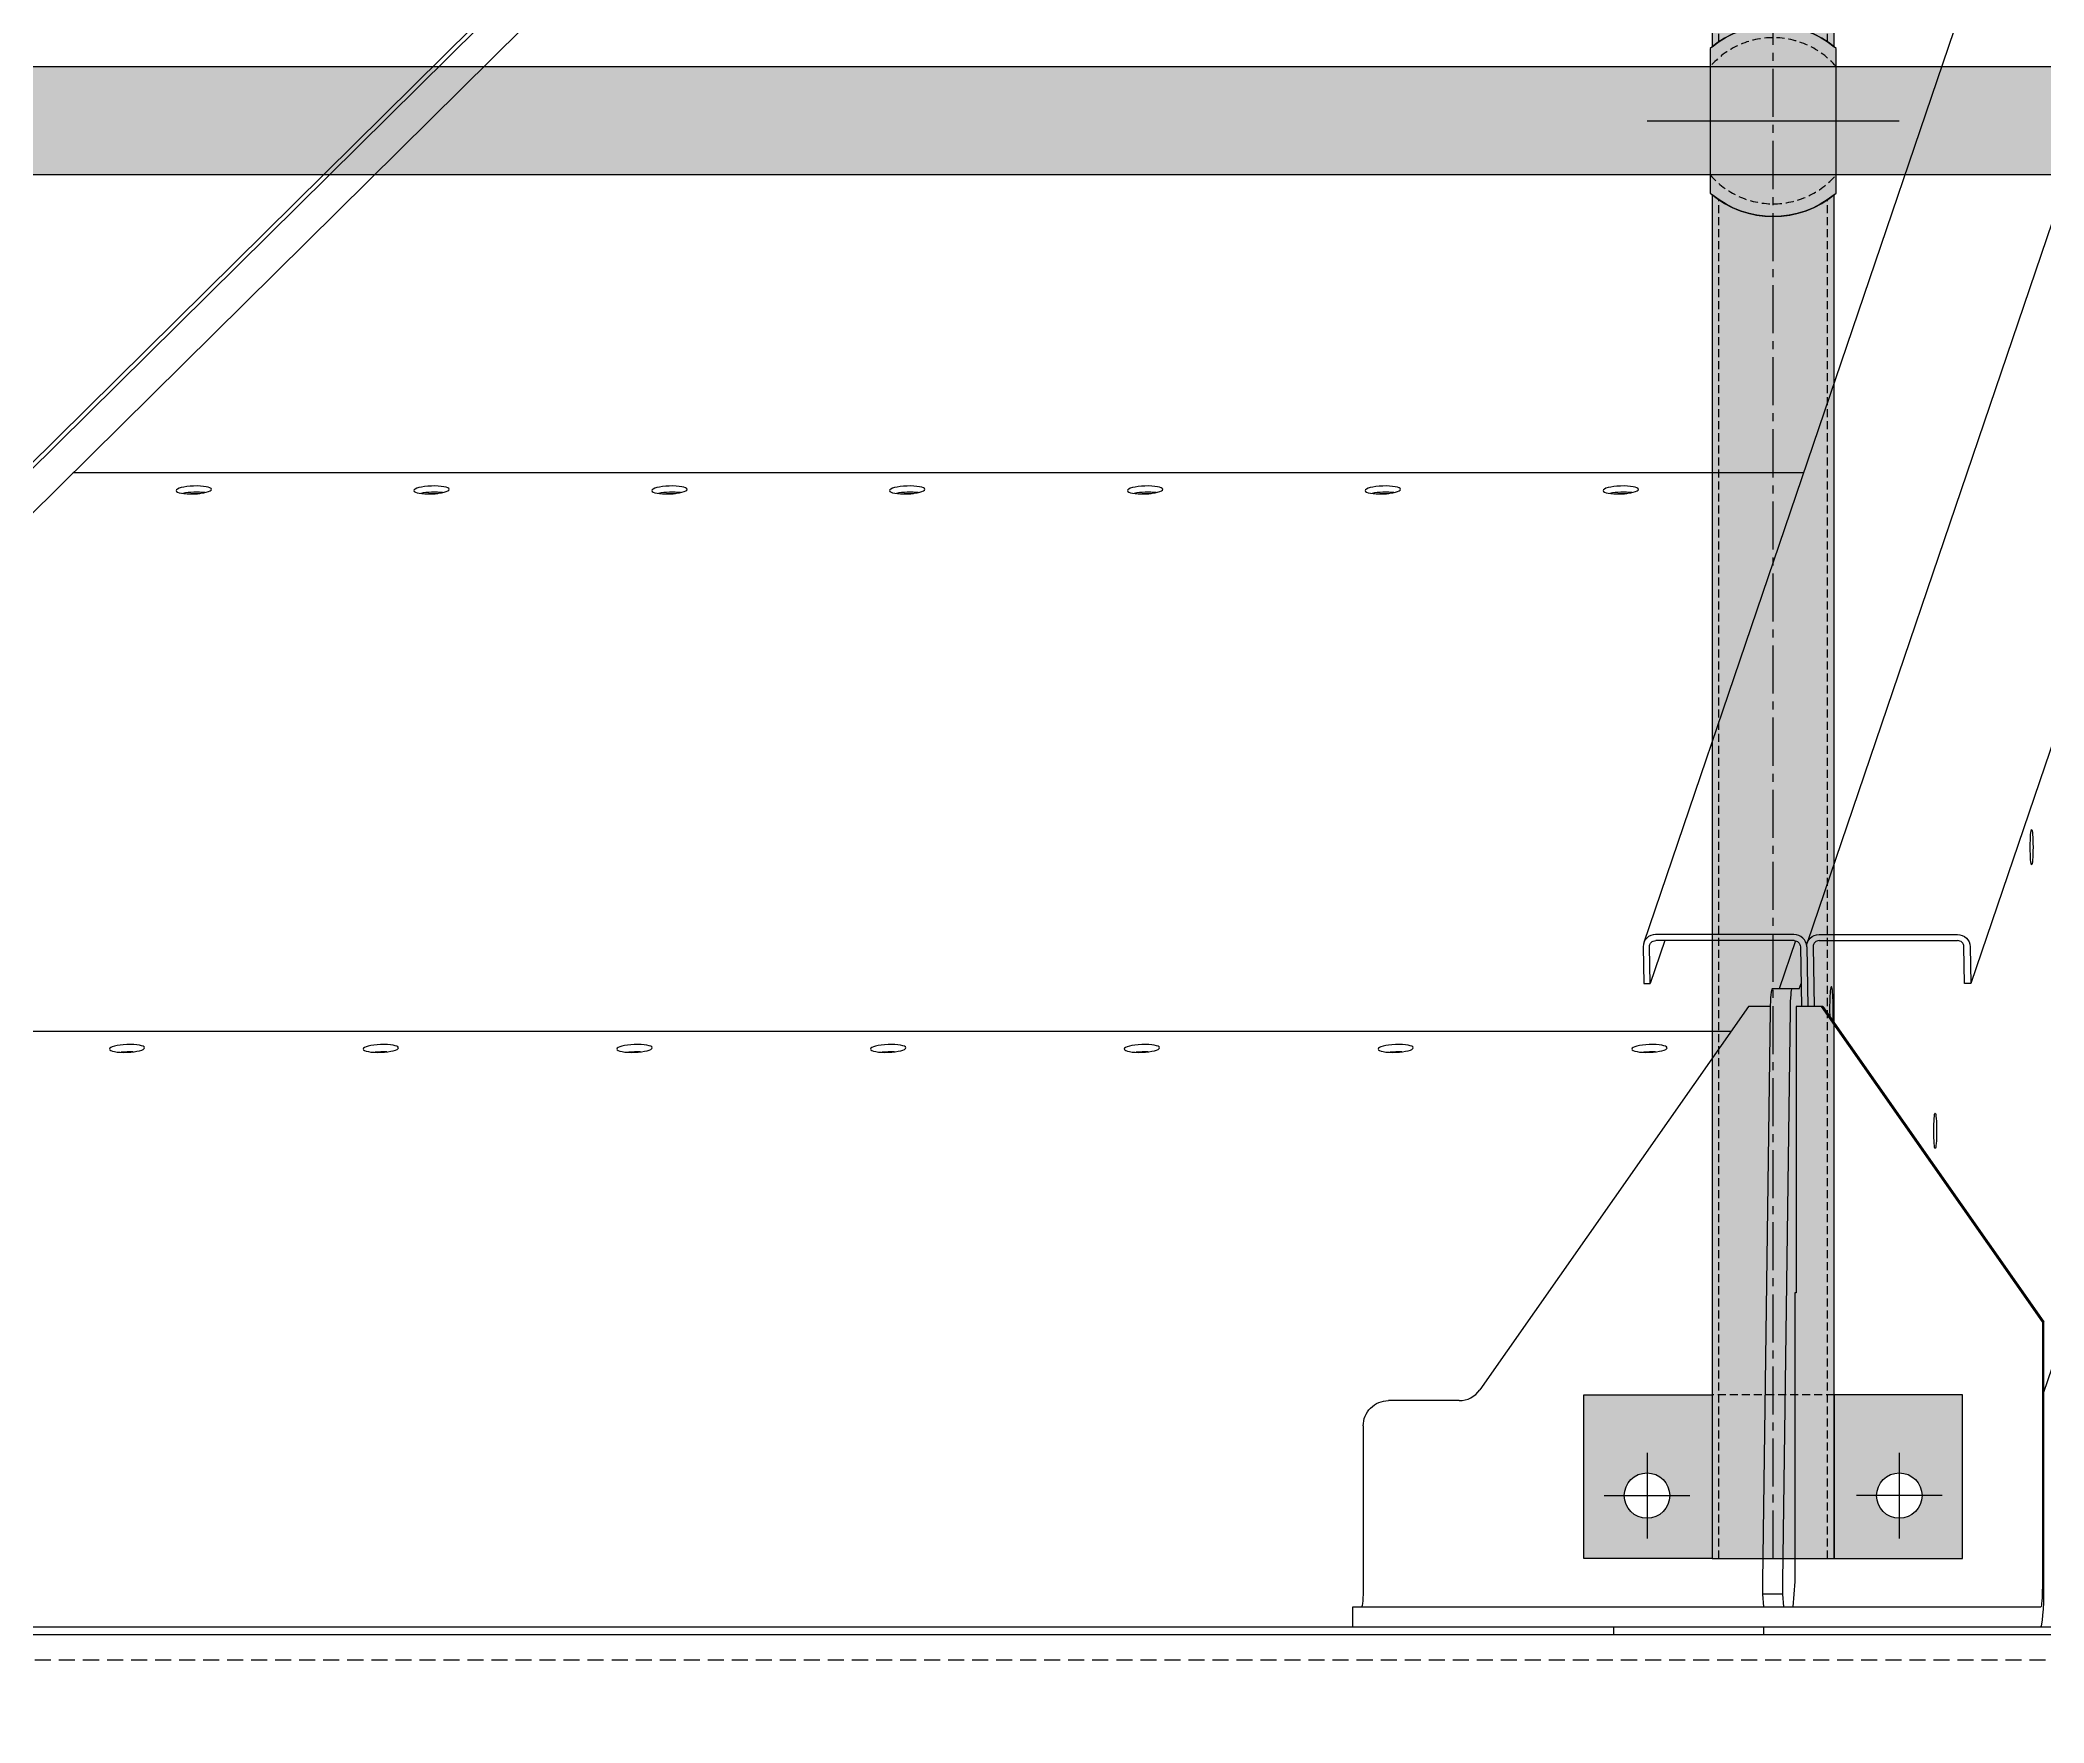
# Model space of a CAD drawing. Header units: millimetres. Extents: x -272986 to 200319, y -34579 to 49604.
# Drawn here: x 6527 to 7321, y 13610 to 14277 of the extents above; entities that cross this region are included whole.
import ezdxf

# ---------------------------------------------------------------- set-up
doc = ezdxf.new("R2010")
doc.units = ezdxf.units.MM
for name, pattern in [('CENTER2', [28.575000000000003, 19.05, -3.175, 3.175, -3.175]), ('HIDDEN', [9.524999999999999, 6.35, -3.175]), ('HIDDEN2', [4.762499999999999, 3.175, -1.5875])]:
    doc.linetypes.add(name, pattern=pattern)
doc.layers.get('Defpoints').update_dxf_attribs({"color": 9})
for name, color, linetype in [('X 0001 M', 7, 'Continuous'), ('X 0515 M', 7, 'Continuous'), ('X 1001 M', 8, 'HIDDEN2'), ('X 1515 M', 8, 'HIDDEN'), ('X 2001 M', 1, 'CENTER2'), ('X 3001 D', 5, 'Continuous'), ('X 5001 H', 8, 'Continuous')]:
    doc.layers.add(name, color=color, linetype=linetype)
doc.layers.add('X 5999 H', color=7, linetype='Continuous', true_color=0xffffff)
doc.styles.add('BIT STD. 3.0', font='isocpeur.ttf', dxfattribs={"height": 2.5})
doc.dimstyles.new('BIT STD. 3.0', dxfattribs={"dimtxt": 3, "dimasz": 3, "dimexe": 1, "dimexo": 0.75, "dimgap": 1, "dimtad": 1, "dimdec": 0, "dimdsep": 46, "dimtxsty": 'BIT STD. 3.0', "dimcen": 0, "dimadec": 0, "dimazin": 0, "dimtfac": 1, "dimtdec": 0, "dimtmove": 0, "dimatfit": 3, "dimfxl": 1, "dimtfill": 1, "dimlwd": -1, "dimlwe": -1, "dimarcsym": 0})

# ---------------------------------------------------------------- blocks, each defined once
blk = doc.blocks.new('A$C79477E6E')
at = {"extrusion": (0, 1, 0)}
for p, q in [((-116.3083669759544, 1803.972847633262), (-636.1560874500428, 274.3056780949501)), ((-571.3564607573753, 274.3056780949319), (-51.50874028330509, 1803.972847633248)), ((13.30513080142919, 1787.748446359687), (-506.5425896726556, 258.0812768213491)), ((-477.5932543767194, 96.0808052183238), (17.29050286248093, 1552.290780509213)), ((-215.3826401264632, 1512.443892103727), (-1690.187512246179, 53.92046090133772)), ((-216.6132534186727, 1508.822776385887), (-1690.187512246179, 51.51637284279786)), ((-1690.187512246175, 33.89784253390098), (-225.6318904483524, 1482.285172324277)), ((-572.8760637291489, 460.5090044944209), (-1258.814106306887, 460.5090044944209)), ((-636.4065849025901, 272.6968277930373), (-636.141843057987, 258.0812768212581)), ((-633.6495497236538, 258.0812768212581), (-633.9142915682569, 272.6968277930373)), ((-627.8547133205248, 275.1327529549944), (-633.6495497236938, 258.0812768213891)), ((-576.6797921601355, 277.5686781169625), (-631.5102455154629, 277.5686781169625)), ((-576.6356685193714, 275.1327529549999), (-631.4661218746951, 275.1327529549999)), ((-576.0388237861807, 275.0621808469368), (-582.5169854790474, 256)), ((-574.0992515442667, 272.6968277930373), (-573.6700140893627, 249)), ((-571.6069582099335, 272.6968277930373), (-571.1777207550294, 249)), ((-569.1146648755857, 272.6968277930373), (-568.685427420678, 249.0000000000018)), ((-566.7106188227808, 277.5686781169625), (-511.8801654674571, 277.5686781169625)), ((-566.6664951820167, 275.1327529549981), (-511.836041826693, 275.1327529549981)), ((-509.0348830069888, 258.0812768212581), (-509.2996248515919, 272.6968277930373)), ((-506.8073315172587, 272.6968277930373), (-506.5425896726556, 258.0812768212581)), ((-636.141843057987, 258.0812768212581), (-633.6495497236538, 258.0812768212581)), ((-574.5416468091826, 256), (-585.3068575466059, 256)), ((-574.5416468091826, 256), (-573.8345010128978, 258.0807972528328)), ((-506.5425896726556, 258.0812768212581), (-509.0348830069888, 258.0812768212581)), ((-594.7107175892561, 249), (-701.2070015469144, 97.00001194459765)), ((-586.0553096178301, 249), (-594.7107175892561, 249)), ((-586.0803239219131, 247.6779934804836), (-589.1075495201912, 21)), ((-581.1322108503264, 21), (-578.1049852520446, 247.6779934804836)), ((-575.7692882483279, 249), (-575.7692882483279, 135.5)), ((-565.1724421451763, 249), (-575.7692882483279, 249)), ((-478.2209271425418, 124), (-565.8001149109987, 249)), ((-565.1724421451763, 249), (-477.5932543767194, 124)), ((-601.6194070096863, 239.1393675876861), (-1482.654883948893, 239.1393675876861)), ((-576.2873616891266, 135.5), (-576.2873616891266, 21)), ((-575.7692882483279, 135.5), (-576.2873616891266, 135.5)), ((-477.5932543767194, 124), (-478.2209271425418, 124)), ((-478.2209271425418, 124), (-478.2209271425418, 19)), ((-477.5932543767194, 19), (-477.5932543767194, 124)), ((-709.3633230625528, 92.75), (-737.4194339131536, 92.75)), ((-747.3886072504865, 82.75), (-747.3886072504865, 19)), ((-589.1075495201912, 21), (-589.1075495201912, 16)), ((-589.1075495201912, 16), (-588.7152540415518, 11)), ((-581.1322108503264, 16), (-589.1075495201912, 16)), ((-581.1322108503264, 16), (-581.1322108503264, 21)), ((-580.739915371687, 11), (-581.1322108503264, 16)), ((-576.2873616891266, 21), (-577.0719526464054, 11)), ((-751.4993068910044, 11), (-478.8485999083678, 11)), ((-751.4993068910044, 3), (-751.4993068910044, 11)), ((7883.500000002063, 3), (-7883.500000002063, 3)), ((-7883.500000002063, 0), (7883.500000002063, 0)), ((-648.2580824495708, 3), (-648.2580824495708, 0)), ((-588.7976286691919, 3), (-588.7976286691919, 0))]:
    blk.add_line(p, q, dxfattribs=at)
at = {"extrusion": (0, 0, -1)}
for centre, major_axis, ratio, start_param, end_param in [((-1210.926251159206, 453.7604728641054), (-6.995439247253814, -0.2526454788453503), 0.2221815335800226, -2.980451449556803, 3.302733857622783), ((-1116.662936813511, 453.7604728641054), (-6.995439247253814, -0.2526454788453503), 0.2221815335800226, -2.980451449556803, 3.302733857622783), ((-1022.399622467816, 453.7604728641054), (-6.995439247253814, -0.2526454788453503), 0.2221815335800226, -2.980451449556803, 3.302733857622783), ((-928.1363081221243, 453.7604728641054), (-6.995439247253814, -0.2526454788453503), 0.2221815335800226, -2.980451449556803, 3.302733857622783), ((-833.8729937764292, 453.7604728641054), (-6.995439247253814, -0.2526454788453503), 0.2221815335800226, -2.980451449556803, 3.302733857622783), ((-739.6096794307341, 453.7604728641054), (-6.995439247253814, -0.2526454788453503), 0.2221815335800226, -2.980451449556803, 3.302733857622783), ((-645.3463650850426, 453.7604728641054), (-6.995439247253814, -0.2526454788453503), 0.2221815335800226, -2.980451449556803, 3.302733857622783), ((-1210.820680865658, 450.8373626697485), (6.99543924725381, 0.2526454788453502), 0.2221815335800227, -1.917917754698865, -1.223674898892134), ((-1116.557366519966, 450.8373626697485), (6.995439247253787, 0.2526454788453492), 0.2221815335800226, -1.917917754698795, -1.223674898892093), ((-1022.294052174271, 450.8373626697485), (6.995439247253628, 0.2526454788453431), 0.2221815335800226, -1.917917754698808, -1.223674898892082), ((-928.0307378285761, 450.8373626697485), (6.995439247253657, 0.2526454788453444), 0.2221815335800227, -1.917917754698863, -1.223674898892091), ((-631.4219982339237, 272.6968277930373), (-2.36704460805422, 0.8044251509489373), 0.9713664070550696, -0.3365514031144601, 1.234244923680709), ((-576.5915448786, 272.6968277930373), (2.36704460805438, -0.8044251509489969), 0.9713664070550698, -1.90734772990935, -0.336551403114272), ((-566.6223715412489, 272.6968277930355), (-4.734089216109777, 1.608850301898199), 0.9713664070550687, -0.3365514031142718, 1.234244923680511), ((-511.7919181859252, 272.6968277930355), (4.734089216109878, -1.608850301898252), 0.971366407055069, -1.907347729909152, -0.336551403114415), ((-577.331518876741, 246), (-4.579669976578771e-15, 10.00000000000002), 0.07845909572786956, -1.402199387185457, 7.771561172376096e-15), ((-1237.379929388433, 232.3908359573852), (-6.99543924725371, -0.2526454788482195), 0.2221815335799557, -2.980451449554964, 3.302733857624622), ((-1136.810981682447, 232.3908359573852), (-6.99543924725371, -0.2526454788482195), 0.2221815335799557, -2.980451449554964, 3.302733857624622), ((-1136.705411376908, 229.4677257630137), (6.995439247253715, 0.2526454788453465), 0.2221815335800226, -1.917917755186719, -1.223674900224716), ((-1036.242033976461, 232.3908359573852), (-6.99543924725371, -0.2526454788482195), 0.2221815335799557, -2.980451449554964, 3.302733857624622), ((-935.6730862704753, 232.3908359573852), (-6.99543924725371, -0.2526454788482195), 0.2221815335799557, -2.980451449554964, 3.302733857624622), ((-935.5675159648781, 229.4677257630137), (6.995439247253556, 0.2526454788453409), 0.2221815335800226, -1.917917755189101, -1.223674900231032), ((-835.1041385644894, 232.3908359573852), (-6.99543924725371, -0.2526454788482195), 0.2221815335799557, -2.980451449554964, 3.302733857624622), ((-834.9985682588631, 229.4677257630137), (6.995439247253455, 0.252645478845337), 0.2221815335800226, -1.917917755190316, -1.223674900234267), ((-734.5351908585035, 232.3908359573852), (-6.99543924725371, -0.2526454788482195), 0.2221815335799557, -2.980451449554964, 3.302733857624622), ((-734.4296205528481, 229.4677257630137), (6.995439247253866, 0.2526454788453517), 0.2221815335800226, -1.917917755191456, -1.223674900237371), ((-633.9662431525176, 232.3908359573852), (-6.99543924725371, -0.2526454788482195), 0.2221815335799557, -2.980451449554964, 3.302733857624622), ((-633.860672846833, 229.4677257630137), (6.995439247253468, 0.2526454788453374), 0.2221815335800226, -1.917917755192746, -1.223674900240526), ((-737.4194339131536, 82.75), (-4.37915997001016e-15, 9.999999999999943), 0.9969173337331261, -1.570796326794897, 5.773159728050814e-15), ((-748.0162800163089, 19), (3.782070678626862e-15, -7.999999999999986), 0.07845909572786954, -1.570796326794897, 2.220446049250313e-15), ((-478.8485999083678, 19), (3.782070678626868e-15, -8), 0.07845909572786954, -1.570796326794897, 4.440892098500626e-16)]:
    blk.add_ellipse(centre, major_axis=major_axis, ratio=ratio, start_param=start_param, end_param=end_param, dxfattribs=at)
for centre, major_axis, ratio, start_param, end_param in [((-1210.83827591459, 451.3245477021428), (-6.995439247253627, -0.2526454788455043), 0.2221815335800226, -2.241105081193308, -0.9004875723981651), ((-1116.574961568895, 451.3245477021428), (-6.995439247253788, -0.2526454788455099), 0.2221815335800225, -2.241105081193206, -0.9004875723981789), ((-1022.311647223203, 451.3245477021428), (-6.995439247253788, -0.2526454788455099), 0.2221815335800225, -2.241105081193206, -0.9004875723981789), ((-928.0483328775081, 451.3245477021428), (-6.995439247253612, -0.2526454788455031), 0.2221815335800227, -2.241105081193291, -0.9004875723981574), ((-833.785018531813, 451.3245477021428), (-6.995439247253833, -0.252645478845512), 0.2221815335800226, -2.241105081193352, -0.9004875723980932), ((-739.5217041861215, 451.3245477021428), (-6.995439247253636, -0.2526454788455044), 0.2221815335800226, -2.241105081193372, -0.9004875723980847), ((-645.2583898404264, 451.3245477021428), (-6.995439247253943, -0.2526454788455157), 0.2221815335800226, -2.24110508119322, -0.9004875723982044), ((-482.461979671094, 312.1505285826515), (3.663735981263017e-15, 7.000000000000107), 0.07845909572787786, -1.117010721276397, 5.166174585903189), ((-631.4219982339237, 272.6968277930355), (-4.734089216109728, 1.608850301898323), 0.9713664070550698, -1.234244923680446, 0.3365514031142911), ((-576.5915448786, 272.6968277930373), (4.734089216109519, -1.608850301898238), 0.9713664070550696, 0.3365514031143894, 1.907347729909263), ((-566.6223715412489, 272.6968277930373), (-2.367044608054349, 0.8044251509489208), 0.9713664070550688, -1.234244923680741, 0.3365514031144283), ((-511.7919181859252, 272.6968277930373), (2.367044608054457, -0.804425150948956), 0.9713664070550689, 0.3365514031142495, 1.907347729909328), ((-585.3068575466059, 246), (-4.379159970010197e-15, 10.00000000000003), 0.07845909572786954, 9.94704904411938e-15, 1.402199387185474), ((-561.8223341490921, 247.9705349283522), (-7.338574192772289e-14, 8.999999999999874), 0.07845909572787681, -2.109496808338651, 1.57079632679487), ((-561.8223341490884, 247.970534928354), (2.218904932010114e-16, -9.000000000018224), 0.0784590957278768, -1.570796326794653, -1.255132787510651), ((-1237.274359094892, 229.4677257630301), (-6.99543924725291, -0.2526454788481639), 0.2221815335799018, -1.917917754698686, -1.22367489889095), ((-1136.705411388906, 229.4677257630301), (-6.995439247254059, -0.2526454788481926), 0.2221815335799998, -1.917917754698561, -1.223674898891058), ((-1036.13646368292, 229.4677257630301), (-6.995439247252909, -0.2526454788481639), 0.2221815335799018, -1.917917754698686, -1.223674898890949), ((-935.5675159769344, 229.4677257630301), (-6.995439247253577, -0.2526454788481888), 0.2221815335798996, -1.917917754698669, -1.22367489889106), ((-834.9985682709485, 229.4677257630301), (-6.995439247252653, -0.2526454788481685), 0.2221815335799046, -1.917917754698681, -1.22367489889102), ((-734.4296205649625, 229.4677257630301), (-6.995439247254388, -0.2526454788483085), 0.2221815335799667, -1.917917754698667, -1.223674898891094), ((-633.8606728589766, 229.4677257630301), (-6.995439247253119, -0.2526454788481789), 0.2221815335799021, -1.917917754698675, -1.22367489889104), ((-520.6860767647777, 199.6750014107238), (3.663735981263017e-15, 7.000000000000107), 0.07845909572787786, -1.117010721276352, 5.166174585903235), ((-709.3633230625528, 102.75), (4.379159970010185e-15, -10), 0.996917333733126, -8.881784197001252e-16, 0.9581936386914365), ((-478.8485999083678, 19), (6.350745838397675e-15, -16), 0.07845909572786935, -1.341149413747189e-13, 1.57079632679476)]:
    blk.add_ellipse(centre, major_axis=major_axis, ratio=ratio, start_param=start_param, end_param=end_param)
at = {"extrusion": (0, 0, -0.9999999999999999)}
for centre, major_axis, ratio, start_param, end_param in [((-833.7674234828846, 450.8373626697485), (6.995439247254128, 0.2526454788453612), 0.2221815335800225, -1.917917754698867, -1.223674898892084), ((-645.2407947914944, 450.8373626697485), (6.995439247254004, 0.2526454788453566), 0.2221815335800227, -1.917917754698854, -1.223674898892091), ((-1237.274359082923, 229.4677257630137), (6.995439247254007, 0.2526454788453572), 0.2221815335800226, -1.917917755185456, -1.223674900221563)]:
    blk.add_ellipse(centre, major_axis=major_axis, ratio=ratio, start_param=start_param, end_param=end_param, dxfattribs=at)
at = {"extrusion": (0, 0, -0.9999999999999998)}
for centre, major_axis, start_param, end_param in [((-739.5041091371895, 450.8373626697485), (6.995439247253605, 0.2526454788453426), -1.917917754698822, -1.223674898892073), ((-1036.136463670893, 229.4677257630137), (6.995439247254122, 0.2526454788453616), -1.91791775518791, -1.223674900227912)]:
    blk.add_ellipse(centre, major_axis=major_axis, ratio=0.2221815335800226, start_param=start_param, end_param=end_param, dxfattribs=at)
blk = doc.blocks.new('*D706')
at = {"layer": 'Defpoints', "color": 0, "transparency": 16777216}
for p in [(15596.99999999999, 17732.44809638601), (-1.091393642127514e-10, 13630), (15596.99999999999, 13630)]:
    blk.add_point(p, dxfattribs=at)
at = {"layer": 'X 3001 D', "color": 0, "transparency": 16777216}
for p, q in [((-1.091366087574533e-10, 13675), (-1.088844877758586e-10, 17792.44809638601)), ((15596.99999999999, 13675), (15596.99999999999, 17792.44809638601)), ((179.9999999998911, 17732.44809638601), (15416.99999999999, 17732.44809638601))]:
    blk.add_line(p, q, dxfattribs=at)
for points in [[(179.9999999998911, 17762.44809638601), (179.9999999998911, 17702.44809638601), (-1.08888161716256e-10, 17732.44809638601)], [(15416.99999999999, 17762.44809638601), (15416.99999999999, 17702.44809638601), (15596.99999999999, 17732.44809638601)]]:
    blk.add_solid(points, dxfattribs=at)
at = {"layer": 'X 3001 D', "color": 0, "transparency": 16777216, "insert": (7798.499999999942, 17882.44809638601), "char_height": 150, "attachment_point": 5, "style": 'BIT STD. 3.0', "bg_fill": 3, "box_fill_scale": 1.1, "bg_fill_color": 256, "bg_fill_true_color": 13158600, "bg_fill_transparency": 0}
blk.add_mtext('INTERNAL TANK DIAMETER - %%C15597mm (20 PLATES ROUND)', dxfattribs=at)
blk = doc.blocks.new('*U756')
at = {"layer": 'X 0515 M'}
blk.add_line((0, 55), (15597.00000000012, 55), dxfattribs=at)
at = {"layer": 'X 1515 M'}
blk.add_line((0, 45), (15597.00000000012, 45), dxfattribs=at)
blk = doc.blocks.new('Heavy Duty - HR Std - front elev')
at = {"layer": 'X 5999 H', "ltscale": 10, "true_color": 0xc7c8ca}
h = blk.add_hatch(color=9, dxfattribs=at)
edge = h.paths.add_edge_path()
edge.add_arc((50.00000000000091, 545.0000000000038), 37.99999999999599, 50.540968735997524, 129.4590312640024, ccw=False)
edge.add_line((74.14999999999964, 574.3390098674099), (74.14999999999964, 1065.660990132583))
edge.add_arc((50.00000000000221, 1094.999999999992), 37.99999999999788, 230.5409687359938, 309.4590312639976, ccw=False)
edge.add_line((25.85000000000036, 1065.660990132586), (25.85000000000218, 574.3390098674099))
edge = h.paths.add_edge_path()
edge.add_line((74.93338984173715, 1066.323771674084), (74.93338984173715, 1123.676228325916))
edge.add_arc((50.00000000000091, 1095.000000000001), 37.99999999999988, 48.99371303907665, 131.0062869609233)
edge.add_line((25.06661015826467, 1123.676228325916), (25.06661015826467, 1066.323771674084))
edge.add_arc((50.00000000000091, 1094.999999999999), 37.99999999999988, 228.9937130390767, 311.0062869609233)
edge = h.paths.add_edge_path()
edge.add_arc((50, 544.9999999999958), 37.99999999999621, 230.540968735996, 309.459031264004, ccw=False)
edge.add_line((25.85000000000036, 515.6609901325901), (25.85000000000036, -25))
edge.add_line((25.85000000000036, -25), (-25, -25))
edge.add_line((-25, -25), (-25, 40))
edge.add_line((-25, 40), (25.85000000000036, 40))
edge.add_line((25.85000000000036, 40), (25.85000000000036, -25))
edge.add_line((25.85000000000036, -25), (74.14999999999964, -25))
edge.add_line((74.14999999999964, -25), (125, -25))
edge.add_line((125, -25), (125, 40))
edge.add_line((125, 40), (74.14999999999964, 40))
edge.add_line((74.14999999999964, 40), (74.14999999999964, -25))
edge.add_line((74.14999999999964, -25), (74.14999999999964, 515.6609901325901))
edge = h.paths.add_edge_path()
edge.add_line((74.93338984173715, 516.3237716740841), (74.93338984173715, 573.6762283259159))
edge.add_arc((50.00000000000091, 545.0000000000013), 37.99999999999979, 48.99371303907655, 131.0062869609235)
edge.add_line((25.06661015826467, 573.6762283259159), (25.06661015826467, 516.3237716740841))
edge.add_arc((50.00000000000091, 544.9999999999987), 37.99999999999979, 228.9937130390765, 311.0062869609234)
edge = h.paths.add_edge_path(flags=16)
edge.add_arc((100, 0), 9, 0, 360)
edge = h.paths.add_edge_path(flags=16)
edge.add_arc((0, 0), 9, 0, 360)
at = {"layer": 'X 0001 M'}
for points in [[(74.93338984173715, 1066.323771674084), (74.93338984173715, 1123.676228325916, 0.3739472142884485), (25.06661015826467, 1123.676228325916), (25.06661015826467, 1066.323771674084, 0.3739472142884484)], [(25.85000000000218, 574.3390098674099, -0.3586331317842767), (74.14999999999964, 574.3390098674099), (74.14999999999964, 1065.660990132583, -0.3586331317842717), (25.85000000000036, 1065.660990132586)], [(74.93338984173715, 516.3237716740841), (74.93338984173715, 573.6762283259159, 0.3739472142884485), (25.06661015826467, 573.6762283259159), (25.06661015826467, 516.3237716740841, 0.3739472142884484)]]:
    blk.add_lwpolyline(points, format="xyb", close=True, dxfattribs=at)
at = {"layer": 'X 0001 M', "ltscale": 10}
blk.add_lwpolyline([(74.14999999999964, 515.6609901325901, -0.3586331317842913), (25.85000000000036, 515.6609901325901), (25.85000000000036, -25), (-25, -25), (-25, 40), (25.85000000000036, 40), (25.85000000000036, -25), (74.14999999999964, -25), (125, -25), (125, 40), (74.14999999999964, 40), (74.14999999999964, -25)], format="xyb", close=True, dxfattribs=at)
for centre in [(0, 0), (100, 0)]:
    blk.add_circle(centre, 9, dxfattribs=at)
at = {"layer": 'X 1001 M'}
for p, q in [((28.50000000000182, 576.332890067788), (28.50000000000182, 1063.667109932212)), ((71.49999999999818, 576.332890067788), (71.49999999999818, 1063.667109932212)), ((28.5, -25), (28.5, 513.667109932212)), ((71.5, -25), (71.5, 513.667109932212))]:
    blk.add_line(p, q, dxfattribs=at)
blk.add_lwpolyline([(74.14999999999964, 40), (25.85000000000036, 40)], dxfattribs=at)
for centre, start, end in [((50.00000000000182, 1095), 40.77111638008072, 139.2288836199193), ((50.00000000000182, 1095), 220.7711163800807, 319.2288836199193), ((50.00000000000182, 545), 40.77111638008072, 139.2288836199193), ((50.00000000000182, 545), 220.7711163800807, 319.2288836199193)]:
    blk.add_arc(centre, 32.923, start, end, dxfattribs=at)
at = {"layer": 'X 2001 M'}
blk.add_line((50, -25), (50.00000000000182, 1158), dxfattribs=at)
at = {"layer": 'X 2001 M', "ltscale": 10}
for p, q in [((0.0666101582646661, 1095), (99.93338984173715, 1095)), ((0.0666101582646661, 545), (99.93338984173715, 545)), ((1.818989403545856e-12, 17), (1.818989403545856e-12, -17)), ((99.99999999999818, 17), (99.99999999999818, -17)), ((-17, 0), (17, 0)), ((117, 0), (83, 0))]:
    blk.add_line(p, q, dxfattribs=at)
blk = doc.blocks.new('*D688')
at = {"layer": 'Defpoints', "color": 0, "transparency": 16777216}
for p in [(8011.633869806683, 13259), (11215.46061634927, 13258.5), (390.3356475708861, 0.5)]:
    blk.add_point(p, dxfattribs=at)
at = {"layer": 'X 3001 D', "color": 0, "transparency": 16777216}
for p, q in [((8056.633869806683, 13259), (10495.46061634927, 13259)), ((10495.46061634927, 13259), (10855.46061634927, 13258.5)), ((10855.46061634927, 13258.5), (14586.75666000548, 13258.5))]:
    blk.add_line(p, q, dxfattribs=at)
at = {"layer": 'X 3001 D', "color": 0, "transparency": 16777216, "insert": (12931.10863817737, 13408.5), "char_height": 150, "attachment_point": 5, "style": 'BIT STD. 3.0', "bg_fill": 3, "box_fill_scale": 1.1, "bg_fill_color": 256, "bg_fill_true_color": 13158600, "bg_fill_transparency": 0}
blk.add_mtext('{\\fArial|b0|i0|c0|p34;▼}13.259m - {\\C7;N01, N02, N03, N05, N07}', dxfattribs=at)

msp = doc.modelspace()

# ---------------------------------------------------------------- hatches: boundary and pattern name
at = {"layer": 'X 5999 H', "true_color": 0xc7c8ca}
h = msp.add_hatch(color=9, dxfattribs=at)
h.dxf.hatch_style = 1
edge = h.paths.add_edge_path()
edge.add_line((129.7083314060146, 14266.62214799581), (15668.49627921, 14266.62214799581))
edge.add_arc((15668.49627921, 14245.12214799581), 21.5, -90, 90, ccw=False)
edge.add_line((15668.49627921, 14223.62214799581), (129.7083314060146, 14223.62214799581))
edge.add_arc((129.7083314060146, 14245.12214799581), 21.5, 90, 270, ccw=False)

# ---------------------------------------------------------------- linework, layer by layer
msp.add_lwpolyline([(129.7083314060146, 14266.62214799581), (15668.49627921, 14266.62214799581, -0.9999999999999999), (15668.49627921, 14223.62214799581), (129.7083314060146, 14223.62214799581, -0.9999999999999999)], format="xyb", close=True)

# ---------------------------------------------------------------- block references
at = {"layer": 'X 5001 H', "color": 252}
msp.add_blockref('A$C79477E6E', (7798.499999999898, 13645), dxfattribs=at)

# ---------------------------------------------------------------- next in the draw order: dimensions: what is measured, and where the dimension line sits
at = {"layer": 'X 3001 D'}
dim = msp.add_linear_dim(base=(15596.99999999999, 17732.44809638601), p1=(-1.091393642127514e-10, 13630), p2=(15596.99999999999, 13630), text='INTERNAL TANK DIAMETER - %%C<>mm (20 PLATES ROUND)', dimstyle='BIT STD. 3.0', dxfattribs=at)
dim.commit()
dim.dimension.update_dxf_attribs({"geometry": '*D706', "text_midpoint": (7798.499999999942, 17882.44809638601)})

# ---------------------------------------------------------------- next in the draw order: block references
msp.add_blockref('*U756', (-1.164153218269348e-10, 13590))
at = {"layer": 'X 0001 M'}
msp.add_blockref('Heavy Duty - HR Std - front elev', (7163.58380868964, 13700.12214799581), dxfattribs=at)

# ---------------------------------------------------------------- next in the draw order: dimensions: what is measured, and where the dimension line sits
at = {"layer": 'X 3001 D'}
dim = msp.add_ordinate_dim(feature_location=(8011.633869806683, 13259), offset=(3203.826746542587, -0.5), dtype=0, origin=(390.3356475708861, 0.5), text='{\\fArial|b0|i0|c0|p34;▼}<> - {\\C7;N01, N02, N03, N05, N07}', dimstyle='BIT STD. 3.0', override={"dimdec": 3, "dimlfac": 0.001, "dimzin": 0, "dimpost": 'm'}, dxfattribs=at)
dim.commit()
dim.dimension.update_dxf_attribs({"geometry": '*D688', "text_midpoint": (12931.10863817737, 13408.5)})

doc.saveas('drawing.dxf')
